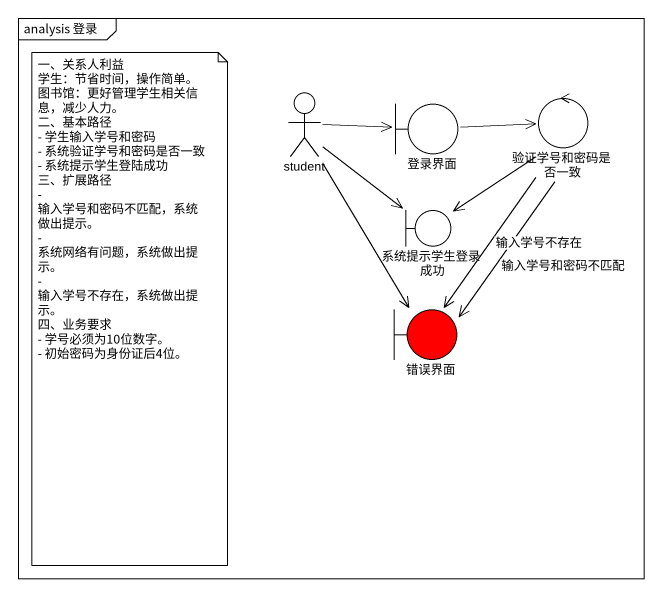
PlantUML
@startuml
mainframe analysis 登录
actor student
boundary 登录界面
control 验证学号和密码是否一致
boundary 系统提示学生登录成功
boundary 错误界面 #FF0000
student -right-> 登录界面
student --> 系统提示学生登录成功
student --> 错误界面
登录界面 -right-> 验证学号和密码是否一致
验证学号和密码是否一致 --> 系统提示学生登录成功
验证学号和密码是否一致 --> 错误界面 : 输入学号不存在
验证学号和密码是否一致 --> 错误界面 : 输入学号和密码不匹配
note as N1
  一、关系人利益
  学生：节省时间，操作简单。
  图书馆：更好管理学生相关信息，减少人力。
  二、基本路径
  - 学生输入学号和密码
  - 系统验证学号和密码是否一致
  - 系统提示学生登陆成功
  三、扩展路径
  - 输入学号和密码不匹配，系统做出提示。
  - 系统网络有问题，系统做出提示。
  - 输入学号不存在，系统做出提示。
  四、业务要求
  - 学号必须为10位数字。
  - 初始密码为身份证后4位。
end note
@enduml
